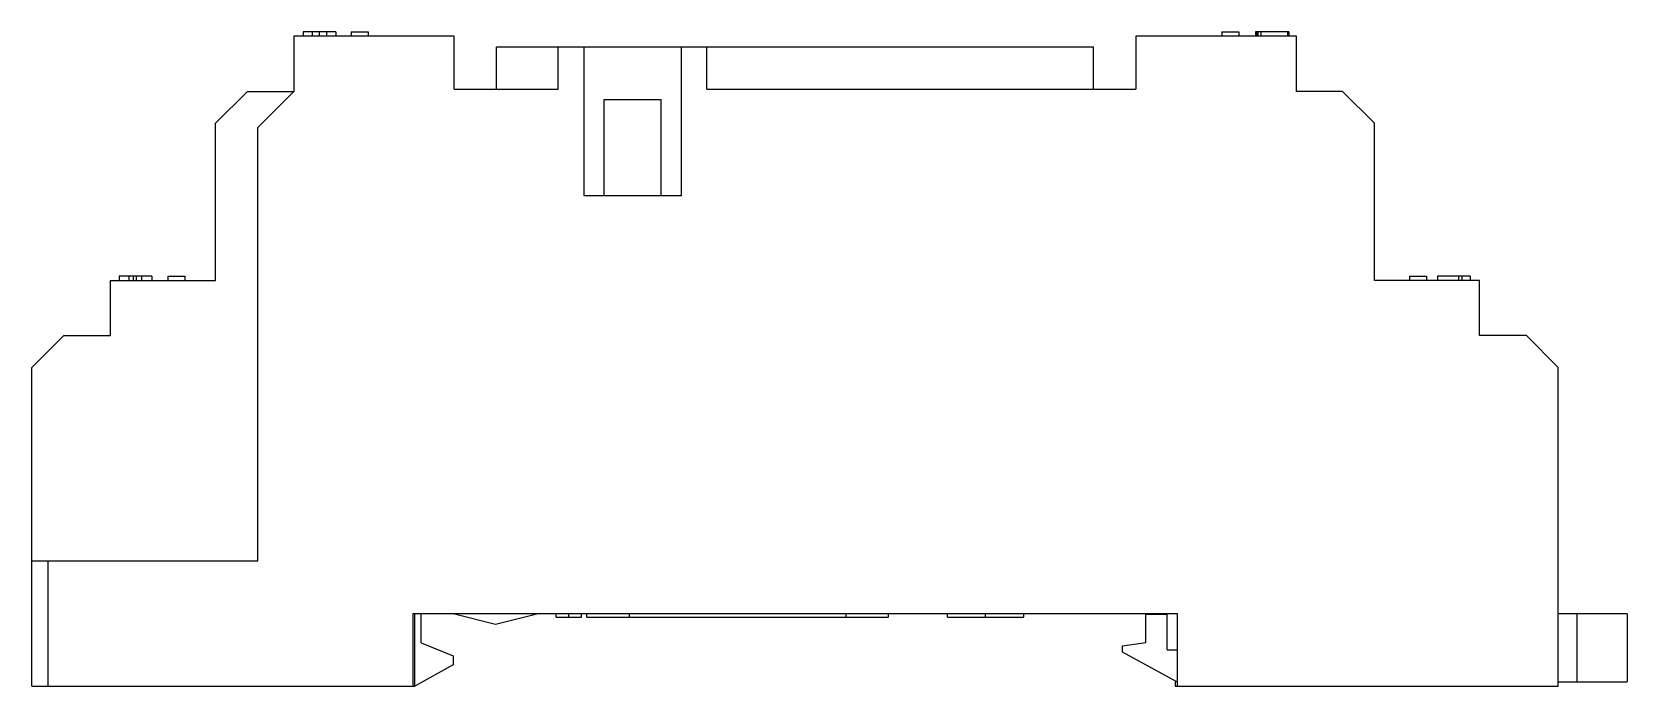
# Model space of a CAD drawing. Header units: millimetres. Extents: x 10.7 to 85.8, y 51.7 to 82.5.
import ezdxf

# ---------------------------------------------------------------- set-up
doc = ezdxf.new("R2010")
doc.units = ezdxf.units.MM
doc.header["$LTSCALE"] = 8.751959
doc.layers.get('0').update_dxf_attribs({"linetype": 'CONTINUOUS'})

msp = doc.modelspace()

# ---------------------------------------------------------------- linework, layer by layer
at = {"color": 7}
for p, q in [((23.067, 82.332), (23.067, 79.732)), ((30.617, 82.332), (23.067, 82.332)), ((23.503, 82.532), (23.503, 82.332)), ((25.045, 82.532), (23.503, 82.532)), ((23.93, 82.532), (23.93, 82.332)), ((24.259, 82.532), (24.259, 82.332)), ((24.6, 82.532), (24.6, 82.332)), ((25.045, 82.532), (25.045, 82.332)), ((25.767, 82.532), (25.767, 82.332)), ((25.767, 82.532), (26.567, 82.532)), ((26.567, 82.532), (26.567, 82.332)), ((30.617, 79.832), (30.617, 82.332)), ((62.717, 82.332), (62.717, 79.832)), ((70.267, 82.332), (62.717, 82.332)), ((66.767, 82.532), (67.567, 82.532)), ((66.767, 82.532), (66.767, 82.332)), ((67.567, 82.532), (67.567, 82.332)), ((69.915, 82.532), (68.35, 82.532)), ((68.35, 82.532), (68.35, 82.332)), ((68.414, 82.532), (68.414, 82.332)), ((68.45, 82.532), (68.45, 82.332)), ((68.594, 82.532), (68.594, 82.332)), ((69.85, 82.532), (69.85, 82.332)), ((69.895, 82.532), (69.895, 82.332)), ((69.915, 82.532), (69.915, 82.332)), ((70.267, 79.732), (70.267, 82.332)), ((32.617, 79.832), (32.617, 81.832)), ((32.617, 81.832), (60.717, 81.832)), ((35.517, 79.832), (35.517, 81.832)), ((36.717, 81.832), (36.717, 74.832)), ((41.317, 74.832), (41.317, 81.832)), ((42.517, 79.832), (42.517, 81.832)), ((60.717, 79.832), (60.717, 81.832)), ((19.387, 78.232), (20.887, 79.732)), ((20.887, 79.732), (23.067, 79.732)), ((21.367, 78.032), (23.067, 79.732)), ((30.617, 79.832), (35.517, 79.832)), ((42.517, 79.832), (62.717, 79.832)), ((72.447, 79.732), (70.267, 79.732)), ((72.447, 79.732), (73.947, 78.232)), ((37.667, 79.332), (37.667, 74.832)), ((40.367, 79.332), (37.667, 79.332)), ((40.367, 74.832), (40.367, 79.332)), ((19.387, 70.832), (19.387, 78.232)), ((73.947, 70.832), (73.947, 78.232)), ((21.367, 57.632), (21.367, 78.032)), ((36.717, 74.832), (41.317, 74.832)), ((14.437, 68.232), (14.437, 70.832)), ((14.437, 70.832), (19.387, 70.832)), ((14.843, 71.032), (14.843, 70.832)), ((16.385, 71.032), (14.843, 71.032)), ((15.302, 71.032), (15.302, 70.832)), ((15.51, 71.032), (15.51, 70.832)), ((15.656, 70.832), (15.656, 71.032)), ((15.906, 70.832), (15.906, 71.032)), ((16.385, 71.032), (16.385, 70.832)), ((17.137, 71.032), (17.137, 70.832)), ((17.137, 71.032), (17.937, 71.032)), ((17.937, 71.032), (17.937, 70.832)), ((78.897, 70.832), (73.947, 70.832)), ((75.597, 71.032), (76.397, 71.032)), ((75.597, 71.032), (75.597, 70.832)), ((76.397, 71.032), (76.397, 70.832)), ((78.456, 71.032), (76.914, 71.032)), ((76.914, 71.032), (76.914, 70.832)), ((77.894, 71.032), (77.894, 70.832)), ((78.06, 71.032), (78.06, 70.832)), ((78.456, 71.032), (78.456, 70.832)), ((78.897, 68.232), (78.897, 70.832)), ((10.737, 66.732), (12.237, 68.232)), ((12.237, 68.232), (14.437, 68.232)), ((81.097, 68.232), (78.897, 68.232)), ((81.097, 68.232), (82.597, 66.732)), ((10.737, 51.732), (10.737, 66.732)), ((82.597, 51.732), (82.597, 66.732)), ((10.737, 57.632), (21.367, 57.632)), ((11.487, 57.632), (11.487, 51.732)), ((28.667, 55.132), (28.667, 51.732)), ((64.667, 55.132), (28.667, 55.132)), ((28.767, 51.732), (28.767, 55.132)), ((29.067, 53.762), (29.067, 55.132)), ((32.567, 54.632), (30.567, 55.132)), ((34.567, 55.132), (32.567, 54.632)), ((35.417, 54.982), (35.417, 55.132)), ((35.417, 54.982), (36.617, 54.982)), ((36.017, 54.982), (36.017, 55.132)), ((36.617, 54.982), (36.617, 55.132)), ((36.867, 54.982), (36.867, 55.132)), ((36.867, 54.982), (51.067, 54.982)), ((38.867, 54.982), (38.867, 55.132)), ((49.067, 54.982), (49.067, 55.132)), ((51.067, 54.982), (51.067, 55.132)), ((53.845, 54.982), (53.845, 55.132)), ((53.845, 54.982), (57.442, 54.982)), ((55.633, 54.982), (55.633, 55.132)), ((57.442, 54.982), (57.442, 55.132)), ((63.189, 55.122), (64.189, 55.122)), ((63.189, 53.789), (63.189, 55.122)), ((64.189, 53.432), (64.189, 55.132)), ((64.667, 51.732), (64.667, 55.132)), ((85.839, 55.132), (82.597, 55.132)), ((83.489, 51.932), (83.489, 55.132)), ((85.839, 55.132), (85.839, 51.932)), ((29.067, 53.762), (30.567, 53.162)), ((62.089, 53.632), (63.189, 53.789)), ((62.089, 53.332), (62.089, 53.632)), ((64.639, 51.932), (62.089, 53.332)), ((64.189, 53.432), (64.667, 53.432)), ((30.567, 52.732), (28.767, 51.732)), ((30.567, 53.162), (30.567, 52.732)), ((64.567, 51.971), (64.567, 51.732)), ((64.639, 51.932), (64.667, 51.932)), ((82.597, 51.932), (85.839, 51.932)), ((10.737, 51.732), (28.767, 51.732)), ((64.567, 51.732), (82.597, 51.732))]:
    msp.add_line(p, q, dxfattribs=at)

doc.saveas('drawing.dxf')
